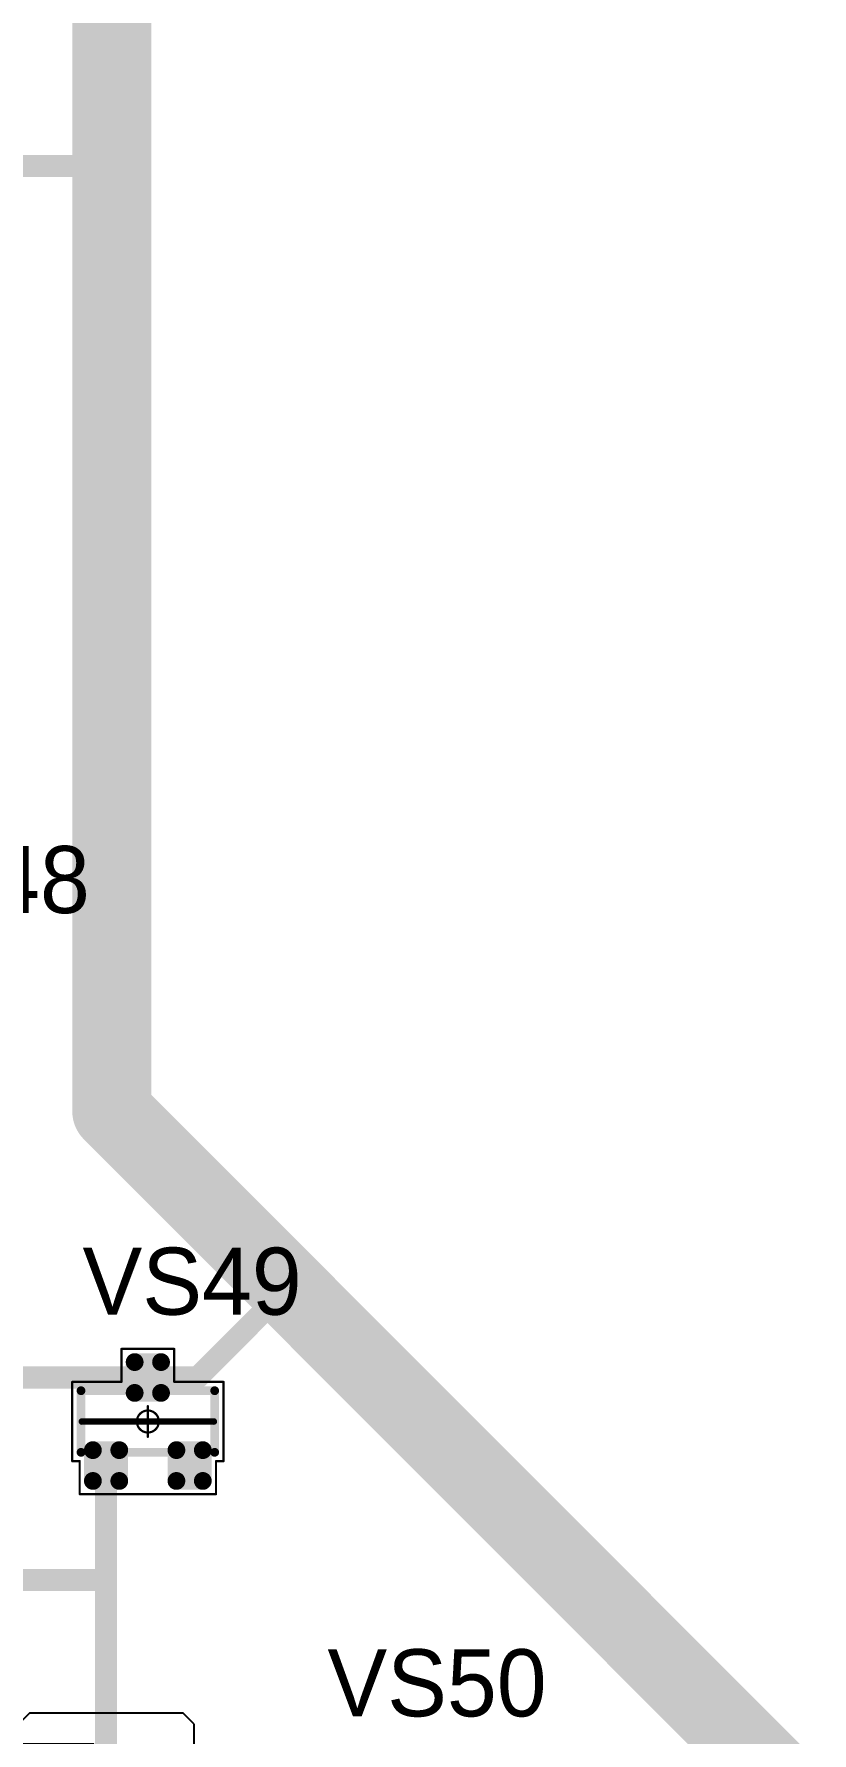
# Model space of a CAD drawing. Header units: millimetres. Extents: x 0 to 395, y 0 to 190.
# Drawn here: x 174.1 to 191.8, y 63.58 to 102.18 of the extents above; entities that cross this region are included whole.
import ezdxf

# ---------------------------------------------------------------- set-up
doc = ezdxf.new("R2010")
doc.units = ezdxf.units.MM
for name, color, linetype in [('Mechanical13', 56, 'Continuous'), ('Mechanical15', 56, 'Continuous'), ('TopLayer', 1, 'Continuous'), ('TopOverlay', 2, 'Continuous'), ('TopPaste', 8, 'Continuous'), ('TopSolder', 216, 'Continuous')]:
    doc.layers.add(name, color=color, linetype=linetype)

# ---------------------------------------------------------------- blocks, each defined once
blk = doc.blocks.new('SOT23_1135')
at = {"layer": 'Mechanical13', "const_width": 0.2}
for points in [[(-0.7, 1.52), (0.7, 1.52)], [(-0.7, 1.52), (-0.7, -1.52)], [(0.7, 1.52), (0.7, -1.52)], [(-0.7, -1.52), (0.7, -1.52)]]:
    blk.add_lwpolyline(points, dxfattribs=at)
at = {"layer": 'Mechanical13', "const_width": 0.1}
for points in [[(-0.75, 1.52, 1), (-0.65, 1.52, 1)], [(-0.75, 1.52, 1), (-0.65, 1.52, 1)], [(0.65, 1.52, 1), (0.75, 1.52, 1)], [(0.65, 1.52, 1), (0.75, 1.52, 1)], [(-0.75, -1.52, 1), (-0.65, -1.52, 1)], [(-0.75, -1.52, 1), (-0.65, -1.52, 1)], [(0.65, -1.52, 1), (0.75, -1.52, 1)], [(0.65, -1.52, 1), (0.75, -1.52, 1)]]:
    blk.add_lwpolyline(points, format="xyb", close=True, dxfattribs=at)
at = {"layer": 'Mechanical15', "const_width": 0.05}
for points in [[(-1.65, 1.55), (-1.65, -1.55)], [(-1.65, 1.55), (-0.9, 1.55)], [(-0.9, 1.72), (-0.9, 1.55)], [(-0.9, 1.72), (0.9, 1.72)], [(0.9, 1.72), (0.9, 0.6)], [(0.9, 0.6), (1.65, 0.6)], [(1.65, 0.6), (1.65, -0.6)], [(-0.35, 0), (0.35, 0)], [(0, 0.35), (0, -0.35)], [(0.9, -0.6), (1.65, -0.6)], [(0.9, -0.6), (0.9, -1.72)], [(-1.65, -1.55), (-0.9, -1.55)], [(-0.9, -1.55), (-0.9, -1.72)], [(-0.9, -1.72), (0.9, -1.72)]]:
    blk.add_lwpolyline(points, dxfattribs=at)
at = {"layer": 'Mechanical15'}
for points, const_width in [([(-1.662, 1.55, 1), (-1.637, 1.55, 1)], 0.025), ([(-1.662, 1.55, 1), (-1.637, 1.55, 1)], 0.025), ([(-0.913, 1.72, 1), (-0.888, 1.72, 1)], 0.025), ([(-0.913, 1.72, 1), (-0.888, 1.72, 1)], 0.025), ([(-0.913, 1.55, 1), (-0.888, 1.55, 1)], 0.025), ([(-0.913, 1.55, 1), (-0.888, 1.55, 1)], 0.025), ([(0.888, 1.72, 1), (0.913, 1.72, 1)], 0.025), ([(0.888, 1.72, 1), (0.913, 1.72, 1)], 0.025), ([(0.888, 0.6, 1), (0.913, 0.6, 1)], 0.025), ([(0.888, 0.6, 1), (0.913, 0.6, 1)], 0.025), ([(1.637, 0.6, 1), (1.662, 0.6, 1)], 0.025), ([(1.637, 0.6, 1), (1.662, 0.6, 1)], 0.025), ([(-0.362, 0, 1), (-0.337, 0, 1)], 0.025), ([(0.25, 0, 1), (-0.25, 0, 1)], 0.05), ([(-0.262, 0, 1), (-0.238, 0, 1)], 0.025), ([(-0.012, 0.35, 1), (0.012, 0.35, 1)], 0.025), ([(0.238, 0, 1), (0.262, 0, 1)], 0.025), ([(0.337, 0, 1), (0.362, 0, 1)], 0.025), ([(-0.012, -0.35, 1), (0.012, -0.35, 1)], 0.025), ([(0.888, -0.6, 1), (0.913, -0.6, 1)], 0.025), ([(0.888, -0.6, 1), (0.913, -0.6, 1)], 0.025), ([(1.637, -0.6, 1), (1.662, -0.6, 1)], 0.025), ([(1.637, -0.6, 1), (1.662, -0.6, 1)], 0.025), ([(-1.662, -1.55, 1), (-1.637, -1.55, 1)], 0.025), ([(-1.662, -1.55, 1), (-1.637, -1.55, 1)], 0.025), ([(-0.913, -1.55, 1), (-0.888, -1.55, 1)], 0.025), ([(-0.913, -1.55, 1), (-0.888, -1.55, 1)], 0.025), ([(-0.913, -1.72, 1), (-0.888, -1.72, 1)], 0.025), ([(-0.913, -1.72, 1), (-0.888, -1.72, 1)], 0.025), ([(0.888, -1.72, 1), (0.913, -1.72, 1)], 0.025), ([(0.888, -1.72, 1), (0.913, -1.72, 1)], 0.025)]:
    blk.add_lwpolyline(points, format="xyb", close=True, dxfattribs=dict(at, const_width=const_width))
at = {"layer": 'TopLayer', "const_width": 0.1}
for points in [[(-1.4, 1.25, 1), (-1.3, 1.25, 1)], [(-0.7, 1.25, 1), (-0.6, 1.25, 1)], [(-1.4, 0.65, 1), (-1.3, 0.65, 1)], [(-0.7, 0.65, 1), (-0.6, 0.65, 1)], [(0.6, 0.3, 1), (0.7, 0.3, 1)], [(1.3, 0.3, 1), (1.4, 0.3, 1)], [(0.6, -0.3, 1), (0.7, -0.3, 1)], [(1.3, -0.3, 1), (1.4, -0.3, 1)], [(-1.4, -0.65, 1), (-1.3, -0.65, 1)], [(-0.7, -0.65, 1), (-0.6, -0.65, 1)], [(-1.4, -1.25, 1), (-1.3, -1.25, 1)], [(-0.7, -1.25, 1), (-0.6, -1.25, 1)]]:
    blk.add_lwpolyline(points, format="xyb", close=True, dxfattribs=at)
at = {"layer": 'TopLayer'}
for points in [[(-1.45, 1.25), (-1.45, 0.65), (-0.55, 1.25), (-0.55, 0.65)], [(-1.35, 1.35), (-1.35, 0.55), (-0.65, 1.35), (-0.65, 0.55)], [(0.65, 0.4), (0.65, -0.4), (1.35, 0.4), (1.35, -0.4)], [(0.55, 0.3), (0.55, -0.3), (1.45, 0.3), (1.45, -0.3)], [(-1.45, -0.65), (-1.45, -1.25), (-0.55, -0.65), (-0.55, -1.25)], [(-1.35, -0.55), (-1.35, -1.35), (-0.65, -0.55), (-0.65, -1.35)]]:
    blk.add_solid(points, dxfattribs=at)
at = {"layer": 'TopOverlay', "const_width": 0.15}
blk.add_lwpolyline([(0, 1.5), (0, -1.5)], dxfattribs=at)
at = {"layer": 'TopOverlay', "const_width": 0.075}
for points in [[(-0.038, 1.5, 1), (0.038, 1.5, 1)], [(-0.038, -1.5, 1), (0.038, -1.5, 1)]]:
    blk.add_lwpolyline(points, format="xyb", close=True, dxfattribs=at)
at = {"layer": 'TopPaste', "const_width": 0.075}
for points in [[(-1.387, 1.25, 1), (-1.313, 1.25, 1)], [(-0.687, 1.25, 1), (-0.613, 1.25, 1)], [(-1.387, 0.65, 1), (-1.313, 0.65, 1)], [(-0.687, 0.65, 1), (-0.613, 0.65, 1)], [(0.613, 0.3, 1), (0.687, 0.3, 1)], [(1.313, 0.3, 1), (1.387, 0.3, 1)], [(0.613, -0.3, 1), (0.687, -0.3, 1)], [(1.313, -0.3, 1), (1.387, -0.3, 1)], [(-1.387, -0.65, 1), (-1.313, -0.65, 1)], [(-0.687, -0.65, 1), (-0.613, -0.65, 1)], [(-1.387, -1.25, 1), (-1.313, -1.25, 1)], [(-0.687, -1.25, 1), (-0.613, -1.25, 1)]]:
    blk.add_lwpolyline(points, format="xyb", close=True, dxfattribs=at)
at = {"layer": 'TopPaste'}
for points in [[(-1.425, 1.25), (-1.425, 0.65), (-0.575, 1.25), (-0.575, 0.65)], [(-1.35, 1.325), (-1.35, 0.575), (-0.65, 1.325), (-0.65, 0.575)], [(0.575, 0.3), (0.575, -0.3), (1.425, 0.3), (1.425, -0.3)], [(0.65, 0.375), (0.65, -0.375), (1.35, 0.375), (1.35, -0.375)], [(-1.425, -0.65), (-1.425, -1.25), (-0.575, -0.65), (-0.575, -1.25)], [(-1.35, -0.575), (-1.35, -1.325), (-0.65, -0.575), (-0.65, -1.325)]]:
    blk.add_solid(points, dxfattribs=at)
at = {"layer": 'TopSolder', "const_width": 0.202}
for points in [[(-1.451, 1.25, 1), (-1.249, 1.25, 1)], [(-0.751, 1.25, 1), (-0.549, 1.25, 1)], [(-1.451, 0.65, 1), (-1.249, 0.65, 1)], [(-0.751, 0.65, 1), (-0.549, 0.65, 1)], [(0.549, 0.3, 1), (0.751, 0.3, 1)], [(1.249, 0.3, 1), (1.451, 0.3, 1)], [(0.549, -0.3, 1), (0.751, -0.3, 1)], [(1.249, -0.3, 1), (1.451, -0.3, 1)], [(-1.451, -0.65, 1), (-1.249, -0.65, 1)], [(-0.751, -0.65, 1), (-0.549, -0.65, 1)], [(-1.451, -1.25, 1), (-1.249, -1.25, 1)], [(-0.751, -1.25, 1), (-0.549, -1.25, 1)]]:
    blk.add_lwpolyline(points, format="xyb", close=True, dxfattribs=at)
at = {"layer": 'TopSolder'}
for points in [[(-1.552, 1.25), (-1.552, 0.65), (-0.448, 1.25), (-0.448, 0.65)], [(-1.35, 1.452), (-1.35, 0.448), (-0.65, 1.452), (-0.65, 0.448)], [(0.65, 0.502), (0.65, -0.502), (1.35, 0.502), (1.35, -0.502)], [(0.448, 0.3), (0.448, -0.3), (1.552, 0.3), (1.552, -0.3)], [(-1.552, -0.65), (-1.552, -1.25), (-0.448, -0.65), (-0.448, -1.25)], [(-1.35, -0.448), (-1.35, -1.452), (-0.65, -0.448), (-0.65, -1.452)]]:
    blk.add_solid(points, dxfattribs=at)
blk = doc.blocks.new('T66G_4_1283')
at = {"layer": 'Mechanical13'}
for p, q in [((2.936, 0.071), (2.936, -1)), ((2.4, -0.464), (3.471, -0.464))]:
    blk.add_line(p, q, dxfattribs=at)
at = {"layer": 'Mechanical13', "const_width": 0.2}
for points in [[(-1.7, 1.5), (1.7, 1.5)], [(-1.7, -1.5), (-1.7, 1.5)], [(1.7, -1.5), (1.7, 1.5)], [(-1.7, -1.5), (1.7, -1.5)]]:
    blk.add_lwpolyline(points, dxfattribs=at)
at = {"layer": 'Mechanical13'}
for points, const_width in [([(-1.75, 1.5, 1), (-1.65, 1.5, 1)], 0.1), ([(-1.75, 1.5, 1), (-1.65, 1.5, 1)], 0.1), ([(1.65, 1.5, 1), (1.75, 1.5, 1)], 0.1), ([(1.65, 1.5, 1), (1.75, 1.5, 1)], 0.1), ([(1.3, 0, 1), (-1.3, 0, 1)], 0.2), ([(-1.35, 0, 1), (-1.25, 0, 1)], 0.1), ([(1.25, 0, 1), (1.35, 0, 1)], 0.1), ([(-1.75, -1.5, 1), (-1.65, -1.5, 1)], 0.1), ([(-1.75, -1.5, 1), (-1.65, -1.5, 1)], 0.1), ([(1.65, -1.5, 1), (1.75, -1.5, 1)], 0.1), ([(1.65, -1.5, 1), (1.75, -1.5, 1)], 0.1)]:
    blk.add_lwpolyline(points, format="xyb", close=True, dxfattribs=dict(at, const_width=const_width))
at = {"layer": 'Mechanical15', "const_width": 0.05}
for points in [[(-2.45, -1.8), (-2.45, 1.8)], [(-2.45, 1.8), (2.45, 1.8)], [(2.45, -1.8), (2.45, 1.8)], [(-0.35, 0), (0.35, 0)], [(0, -0.35), (0, 0.35)], [(-2.45, -1.8), (2.45, -1.8)]]:
    blk.add_lwpolyline(points, dxfattribs=at)
at = {"layer": 'Mechanical15'}
for points, const_width in [([(-2.462, 1.8, 1), (-2.438, 1.8, 1)], 0.025), ([(-2.462, 1.8, 1), (-2.438, 1.8, 1)], 0.025), ([(2.438, 1.8, 1), (2.462, 1.8, 1)], 0.025), ([(2.438, 1.8, 1), (2.462, 1.8, 1)], 0.025), ([(-0.362, 0, 1), (-0.337, 0, 1)], 0.025), ([(0.25, 0, 1), (-0.25, 0, 1)], 0.05), ([(-0.262, 0, 1), (-0.238, 0, 1)], 0.025), ([(-0.012, 0.35, 1), (0.012, 0.35, 1)], 0.025), ([(0.238, 0, 1), (0.262, 0, 1)], 0.025), ([(0.337, 0, 1), (0.362, 0, 1)], 0.025), ([(-0.012, -0.35, 1), (0.012, -0.35, 1)], 0.025), ([(-2.462, -1.8, 1), (-2.438, -1.8, 1)], 0.025), ([(-2.462, -1.8, 1), (-2.438, -1.8, 1)], 0.025), ([(2.438, -1.8, 1), (2.462, -1.8, 1)], 0.025), ([(2.438, -1.8, 1), (2.462, -1.8, 1)], 0.025)]:
    blk.add_lwpolyline(points, format="xyb", close=True, dxfattribs=dict(at, const_width=const_width))
at = {"layer": 'TopLayer'}
for p, q in [((-4.5, 2.5), (-4.75, 2.25)), ((-1, 2.5), (-4.5, 2.5)), ((-0.75, 2.25), (-1, 2.5)), ((1, 2.5), (0.75, 2.25)), ((4.5, 2.5), (1, 2.5)), ((4.75, 2.25), (4.5, 2.5)), ((-4.75, 2.25), (-4.75, -2.25)), ((-0.75, -2.25), (-0.75, 2.25)), ((0.75, 2.25), (0.75, -2.25)), ((4.75, -2.25), (4.75, 2.25)), ((-4.75, -2.25), (-4.5, -2.5)), ((-1, -2.5), (-0.75, -2.25)), ((0.75, -2.25), (1, -2.5)), ((4.5, -2.5), (4.75, -2.25)), ((-4.5, -2.5), (-1, -2.5)), ((1, -2.5), (4.5, -2.5))]:
    blk.add_line(p, q, dxfattribs=at)
at = {"layer": 'TopLayer', "const_width": 0.15}
for points in [[(-2.175, 1.15, 1), (-2.025, 1.15, 1)], [(-0.975, 1.15, 1), (-0.825, 1.15, 1)], [(0.825, 1.15, 1), (0.975, 1.15, 1)], [(2.025, 1.15, 1), (2.175, 1.15, 1)], [(-2.175, -1.15, 1), (-2.025, -1.15, 1)], [(-0.975, -1.15, 1), (-0.825, -1.15, 1)], [(0.825, -1.15, 1), (0.975, -1.15, 1)], [(2.025, -1.15, 1), (2.175, -1.15, 1)]]:
    blk.add_lwpolyline(points, format="xyb", close=True, dxfattribs=at)
at = {"layer": 'TopLayer'}
for points in [[(-0.9, 1.3), (-2.1, 1.3), (-0.9, -1.3), (-2.1, -1.3)], [(2.1, 1.3), (0.9, 1.3), (2.1, -1.3), (0.9, -1.3)], [(-0.75, 1.15), (-2.25, 1.15), (-0.75, -1.15), (-2.25, -1.15)], [(2.25, 1.15), (0.75, 1.15), (2.25, -1.15), (0.75, -1.15)]]:
    blk.add_solid(points, dxfattribs=at)
at = {"layer": 'TopOverlay'}
for p, q in [((2.928, 0.057), (2.928, -0.8)), ((2.5, -0.372), (3.357, -0.372))]:
    blk.add_line(p, q, dxfattribs=at)
at = {"layer": 'TopOverlay', "const_width": 0.25}
for points in [[(-1.5, 1.525), (1.5, 1.525)], [(-1.5, -1.525), (1.5, -1.525)]]:
    blk.add_lwpolyline(points, dxfattribs=at)
at = {"layer": 'TopOverlay', "const_width": 0.125}
for points in [[(-1.562, 1.525, 1), (-1.438, 1.525, 1)], [(1.438, 1.525, 1), (1.562, 1.525, 1)], [(-1.562, -1.525, 1), (-1.438, -1.525, 1)], [(1.438, -1.525, 1), (1.562, -1.525, 1)]]:
    blk.add_lwpolyline(points, format="xyb", close=True, dxfattribs=at)
at = {"layer": 'TopPaste', "const_width": 0.125}
for points in [[(-2.163, 1.15, 1), (-2.038, 1.15, 1)], [(-0.963, 1.15, 1), (-0.838, 1.15, 1)], [(0.838, 1.15, 1), (0.963, 1.15, 1)], [(2.038, 1.15, 1), (2.163, 1.15, 1)], [(-2.163, -1.15, 1), (-2.038, -1.15, 1)], [(-0.963, -1.15, 1), (-0.838, -1.15, 1)], [(0.838, -1.15, 1), (0.963, -1.15, 1)], [(2.038, -1.15, 1), (2.163, -1.15, 1)]]:
    blk.add_lwpolyline(points, format="xyb", close=True, dxfattribs=at)
at = {"layer": 'TopPaste'}
for points in [[(-0.9, 1.275), (-2.1, 1.275), (-0.9, -1.275), (-2.1, -1.275)], [(2.1, 1.275), (0.9, 1.275), (2.1, -1.275), (0.9, -1.275)], [(-0.775, 1.15), (-2.225, 1.15), (-0.775, -1.15), (-2.225, -1.15)], [(2.225, 1.15), (0.775, 1.15), (2.225, -1.15), (0.775, -1.15)]]:
    blk.add_solid(points, dxfattribs=at)
at = {"layer": 'TopSolder'}
for p, q in [((-2.25, 1.3), (-2.25, -1.3)), ((-0.65, 1.3), (-2.25, 1.3)), ((-0.65, -1.3), (-0.65, 1.3)), ((0.65, 1.3), (0.65, -1.3)), ((2.25, 1.3), (0.65, 1.3)), ((2.25, -1.3), (2.25, 1.3)), ((-2.25, -1.3), (-0.65, -1.3)), ((0.65, -1.3), (2.25, -1.3))]:
    blk.add_line(p, q, dxfattribs=at)

msp = doc.modelspace()

# ---------------------------------------------------------------- linework, layer by layer
at = {"layer": 'TopLayer'}
for points, const_width in [([(175.875, 98.875), (175.875, 123.65)], 1.8), ([(175.875, 77.7), (175.875, 98.875)], 1.8), ([(160.499, 99.176), (175.574, 99.176)], 0.5), ([(175.574, 99.176), (175.875, 98.875)], 0.5), ([(175.875, 77.7), (179.875, 73.7)], 1.8), ([(179.875, 73.7), (190.9, 62.675)], 1.8), ([(177.827, 71.652), (179.875, 73.7)], 0.5), ([(169.5, 71.652), (176.694, 71.652)], 0.5), ([(176.694, 71.652), (177.827, 71.652)], 0.5), ([(175.744, 67.05), (175.744, 69.652)], 0.5), ([(166.706, 67.05), (175.744, 67.05)], 0.5), ([(175.744, 62.863), (175.744, 67.05)], 0.5)]:
    msp.add_lwpolyline(points, dxfattribs=dict(at, const_width=const_width))
for points, const_width in [([(175.425, 98.875, 1), (176.325, 98.875, 1)], 0.9), ([(175.425, 98.875, 1), (176.325, 98.875, 1)], 0.9), ([(175.449, 99.176, 1), (175.699, 99.176, 1)], 0.25), ([(175.449, 99.176, 1), (175.699, 99.176, 1)], 0.25), ([(175.75, 98.875, 1), (176, 98.875, 1)], 0.25), ([(175.425, 77.7, 1), (176.325, 77.7, 1)], 0.9), ([(175.425, 77.7, 1), (176.325, 77.7, 1)], 0.9), ([(179.425, 73.7, 1), (180.325, 73.7, 1)], 0.9), ([(179.425, 73.7, 1), (180.325, 73.7, 1)], 0.9), ([(179.75, 73.7, 1), (180, 73.7, 1)], 0.25), ([(176.569, 71.652, 1), (176.819, 71.652, 1)], 0.25), ([(176.569, 71.652, 1), (176.819, 71.652, 1)], 0.25), ([(177.702, 71.652, 1), (177.952, 71.652, 1)], 0.25), ([(177.702, 71.652, 1), (177.952, 71.652, 1)], 0.25), ([(175.619, 69.652, 1), (175.869, 69.652, 1)], 0.25), ([(175.619, 67.05, 1), (175.869, 67.05, 1)], 0.25), ([(175.619, 67.05, 1), (175.869, 67.05, 1)], 0.25), ([(175.619, 67.05, 1), (175.869, 67.05, 1)], 0.25)]:
    msp.add_lwpolyline(points, format="xyb", close=True, dxfattribs=dict(at, const_width=const_width))

# ---------------------------------------------------------------- block references
for name, p, rotation in [('SOT23_1135', (176.694, 70.652), 90), ('T66G_4_1283', (173, 61.527), 360)]:
    msp.add_blockref(name, p, dxfattribs=dict(rotation=rotation))

# ---------------------------------------------------------------- texts
at = {"layer": 'TopOverlay'}
for s, p in [('VS48', (170.389, 82.203)), ('VS49', (175.208, 73.078)), ('VS50', (180.778, 63.953))]:
    msp.add_text(s, height=1.524, dxfattribs=at).set_placement(p)

doc.saveas('drawing.dxf')
